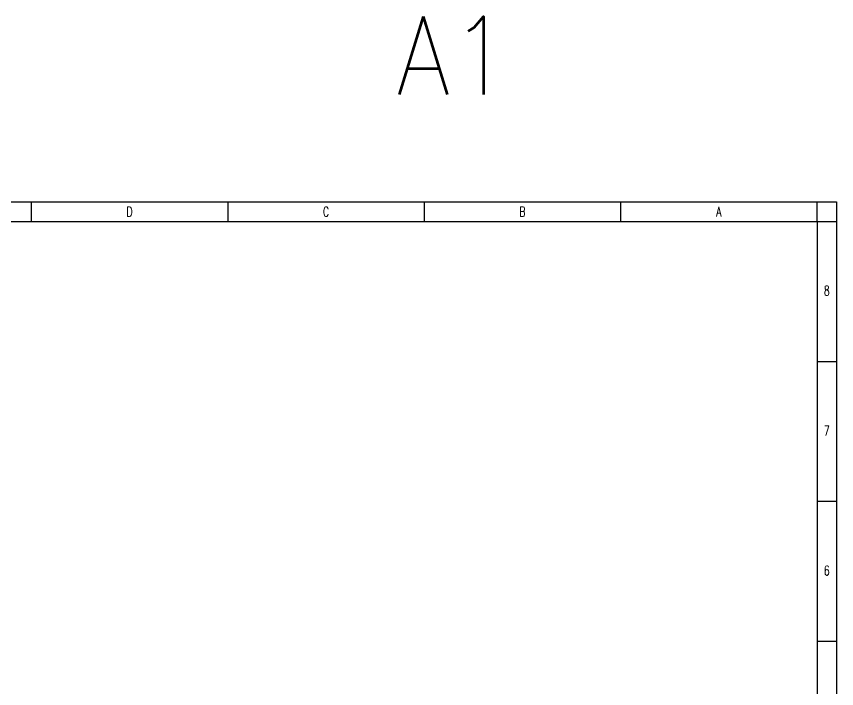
# Model space of a CAD drawing. Header units: inches. Extents: x 6 to 109360, y -14990 to 740552.
# Drawn here: x 426.6 to 847.2, y -5070.3 to -4725.8 of the extents above; entities that cross this region are included whole.
import ezdxf
from ezdxf.enums import TextEntityAlignment as Align

# ---------------------------------------------------------------- set-up
doc = ezdxf.new("R2010")
doc.units = ezdxf.units.IN
doc.header["$MEASUREMENT"] = 0
doc.layers.add('图框', color=4, linetype='Continuous')
doc.styles.add('HZ', font='txt_____.ttf', dxfattribs={"width": 0.7, "bigfont": 'HZTXT'})

# ---------------------------------------------------------------- blocks, each defined once
blk = doc.blocks.new('tk1')
at = {"layer": '图框'}
for p, q in [((-831, 584), (10, 584)), ((-403, 584), (-403, 574)), ((-302.25, 584), (-302.25, 574)), ((-201.5, 584), (-201.5, 574)), ((-100.75, 584), (-100.75, 574)), ((0, 574), (0, 584)), ((10, 584), (10, -10)), ((0, 574), (10, 574)), ((0, 502.25), (10, 502.25)), ((0, 430.5), (10, 430.5)), ((0, 358.75), (10, 358.75))]:
    blk.add_line(p, q, dxfattribs=at)
at = {"layer": '图框', "color": 1}
for p, q in [((-806, 574), (0, 574)), ((0, 574), (0, 0))]:
    blk.add_line(p, q, dxfattribs=at)
at = {"layer": '图框', "style": 'HZ', "width": 0.7}
for s, p in [('D', (-352.63, 576.5)), ('C', (-251.88, 576.5)), ('B', (-151.13, 576.5)), ('A', (-50.38, 576.5)), ('8', (4.96, 536.01)), ('7', (4.96, 464.26)), ('6', (4.96, 392.51))]:
    blk.add_text(s, height=5, dxfattribs=at).set_placement(p, align=Align.CENTER)

msp = doc.modelspace()

# ---------------------------------------------------------------- block references
at = {"linetype": 'Continuous'}
msp.add_blockref('tk1', (837.21035, -5404.82145), dxfattribs=at)

# ---------------------------------------------------------------- texts
at = {"color": 0, "style": 'HZ', "width": 0.9}
msp.add_text('A1', height=40, dxfattribs=at).set_placement((650.61524, -4765.78189), align=Align.CENTER)

doc.saveas('drawing.dxf')
